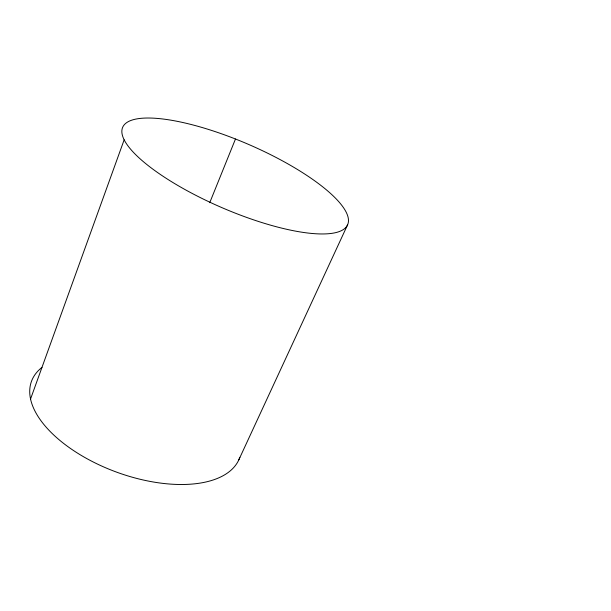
<?xml version="1.0" encoding="UTF-8"?>
<svg xmlns="http://www.w3.org/2000/svg" width="611" height="611" viewBox="0 0 611 611"><rect width="100%" height="100%" fill="white"/><g stroke="black" fill="none" stroke-linecap="round" stroke-linejoin="round"><path stroke-width="0.92" d="M30.55 399.014L124.148 139.843M209.741 202.684L235.479 138.995M238.817 459.839L347.613 224.764A122.582 34.308 23.4 0 0 191.136 124.491A122.582 34.308 23.4 0 0 166.719 178.664A122.582 34.308 23.4 0 0 347.613 224.764M239.818 457.341A110.889 55.868 20.2 0 1 101.311 465.872A110.889 55.868 20.2 0 1 41.968 367.41"/></g></svg>
